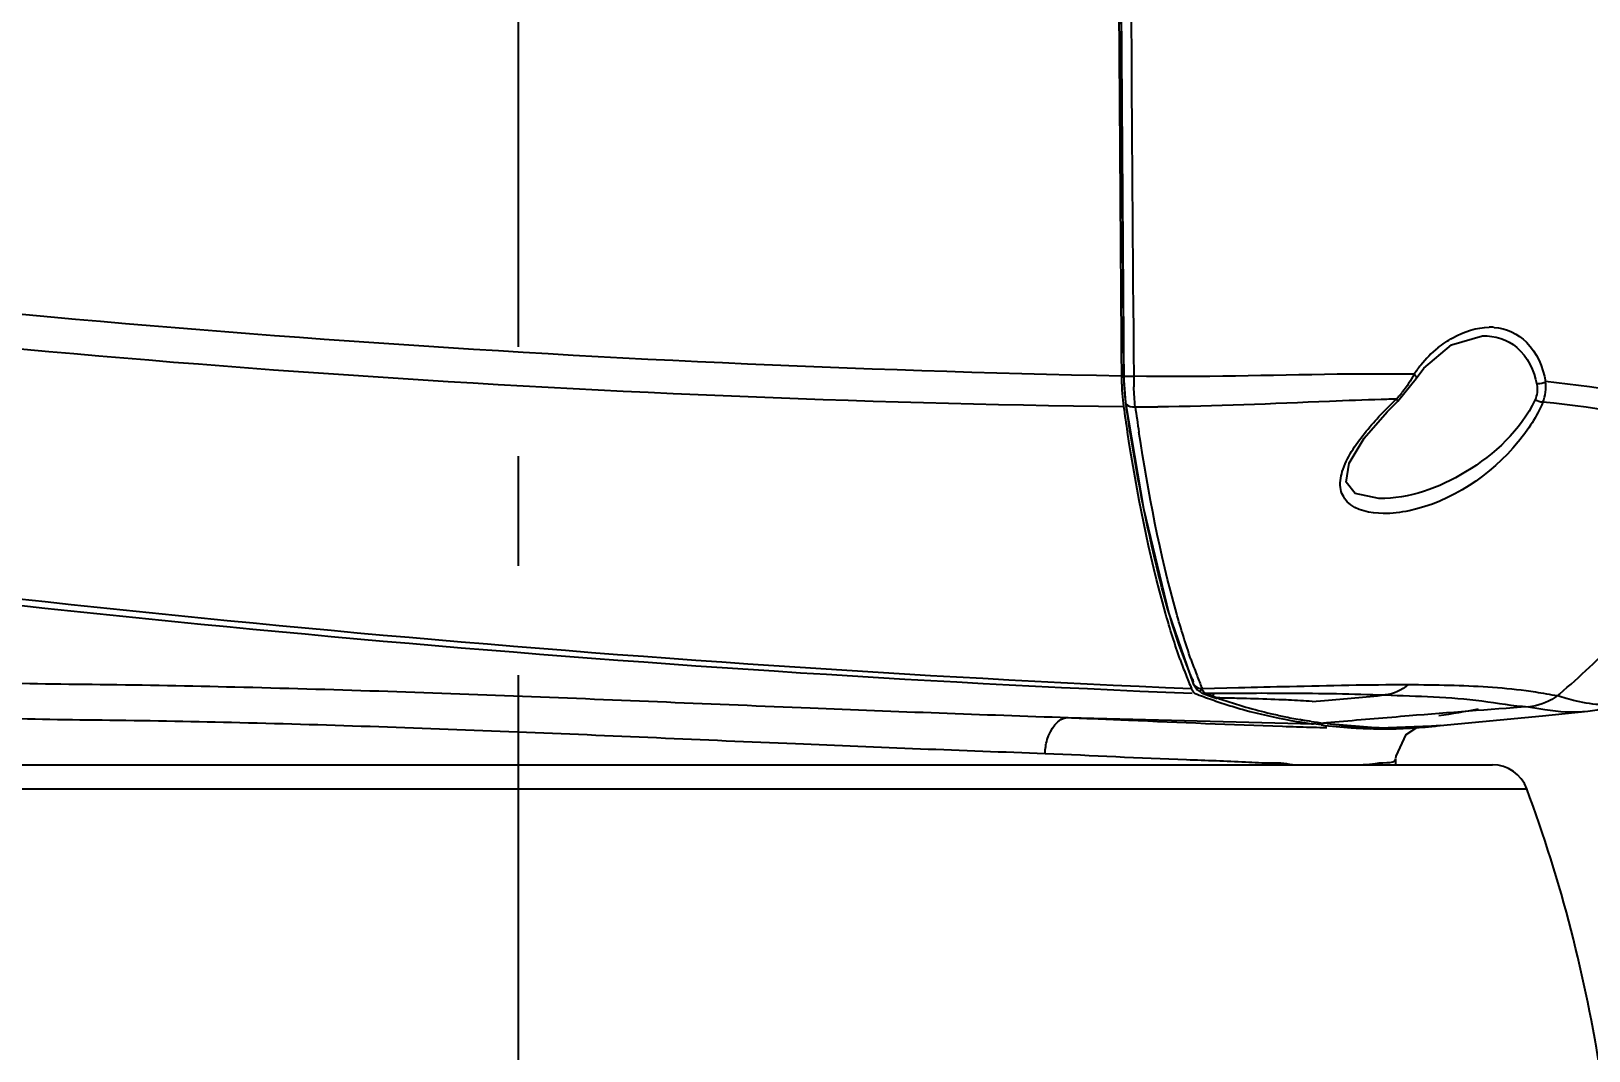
# Model space of a CAD drawing. Header units: millimetres. Extents: x 4086 to 8300, y 123 to 1549.
# Drawn here: x 7764.54 to 7785.86, y 587.2 to 601.17 of the extents above; entities that cross this region are included whole.
import ezdxf

# ---------------------------------------------------------------- set-up
doc = ezdxf.new("R2010")
doc.units = ezdxf.units.MM
doc.linetypes.add('CENTER', pattern=[0.6, 0.375, -0.075, 0.075, -0.075])
for name, color, linetype in [('中心线', 7, 'Continuous'), ('外形图', 7, 'Continuous'), ('尺寸标注', 7, 'Continuous'), ('运动范围', 7, 'Continuous')]:
    doc.layers.add(name, color=color, linetype=linetype)
doc.styles.add('思源黑', font='SourceHanSansCN-Normal.ttf')
doc.dimstyles.new('尺寸标注_1_4比例', dxfattribs={"dimtxt": 7, "dimasz": 6, "dimexe": 2, "dimexo": 1.5, "dimgap": 1, "dimtad": 1, "dimdec": 1, "dimlfac": 4, "dimdsep": 46, "dimtxsty": '思源黑', "dimcen": 0.09, "dimadec": 0, "dimazin": 0, "dimtp": 0.01, "dimtm": 0.01, "dimtfac": 1, "dimtdec": 1, "dimtofl": 0, "dimtmove": 0, "dimatfit": 3, "dimfxl": 1, "dimtolj": 1, "dimarcsym": 0})

# ---------------------------------------------------------------- blocks, each defined once
blk = doc.blocks.new('*D749')
at = {"layer": 'Defpoints', "color": 0}
for p in [(7701.103, 606.863), (7716.045, 606.863), (7783.633, 606.863), (7961.601, 575.482), (7746.537, 550.462)]:
    blk.add_point(p, dxfattribs=at)
at = {"layer": '尺寸标注', "color": 0, "lineweight": -2}
blk.add_line((7717.545, 606.863), (7718.126, 606.863), dxfattribs=at)
blk.add_arc((7783.633, 606.863), 67.507, 185.09413, 344.90587, dxfattribs=at)
at = {"layer": '尺寸标注', "color": 0}
for points in [[(7717.392, 600.913), (7715.394, 600.824), (7716.126, 606.863)], [(7849.787, 589.066), (7847.834, 589.501), (7850.114, 595.14)]]:
    blk.add_solid(points, dxfattribs=at)
at = {"layer": '尺寸标注', "color": 0, "insert": (7783.633, 544.066), "char_height": 7, "attachment_point": 5, "style": '思源黑'}
blk.add_mtext('\\A1;+\\A1;170%%d', dxfattribs=at)

msp = doc.modelspace()

# ---------------------------------------------------------------- linework, layer by layer
at = {"layer": '中心线', "linetype": 'CENTER', "ltscale": 20}
msp.add_line((7771.209, 572.8462), (7771.209, 641.1212), dxfattribs=at)
at = {"layer": '外形图'}
for p, q in [((7784.4061, 596.9971), (7784.4095, 596.9971)), ((7783.4967, 596.4082), (7783.6028, 596.5537)), ((7779.4919, 596.4454), (7779.5172, 596.0803)), ((7783.2482, 596.1015), (7783.4968, 596.4084)), ((7783.0982, 595.9531), (7783.2482, 596.1015)), ((7779.5328, 595.9982), (7779.5286, 596.0269)), ((7782.9859, 594.7665), (7782.6626, 594.8369)), ((7782.9901, 594.7665), (7782.9859, 594.7665)), ((7780.1094, 593.1924), (7780.4456, 592.2296)), ((7780.4455, 592.2297), (7780.4985, 592.1461)), ((7780.4985, 592.1461), (7780.5552, 592.1075)), ((7780.5574, 592.1067), (7780.6053, 592.0883)), ((7780.5667, 592.1655), (7780.7378, 592.1694)), ((7780.6246, 592.091), (7780.605, 592.0986)), ((7780.6053, 592.0883), (7780.7064, 592.0512)), ((7780.6413, 592.0847), (7780.6246, 592.091)), ((7780.7064, 592.0512), (7780.7325, 592.0418)), ((7780.732, 592.042), (7780.7748, 592.0285)), ((7780.7378, 592.1694), (7780.9031, 592.1733)), ((7780.9031, 592.1733), (7781.064, 592.1771)), ((7782.0748, 591.9869), (7782.2442, 592.0006)), ((7785.228, 591.7901), (7785.8498, 591.8557)), ((7785.8485, 591.8555), (7785.8498, 591.8557)), ((7778.7337, 591.7664), (7782.0902, 591.6789)), ((7781.7817, 591.7274), (7781.8854, 591.7097)), ((7781.9162, 591.7372), (7781.9064, 591.7389)), ((7782.0599, 591.7137), (7782.0148, 591.7207)), ((7782.1963, 591.665), (7782.0902, 591.6789)), ((7782.2233, 591.63), (7782.2751, 591.6287)), ((7782.2697, 591.6936), (7782.2285, 591.6902)), ((7782.2821, 591.6832), (7782.2286, 591.6902)), ((7782.4425, 591.708), (7782.2697, 591.6936)), ((7782.2751, 591.6287), (7782.2753, 591.6287)), ((7782.2796, 591.6845), (7782.9973, 591.6269)), ((7782.9973, 591.6269), (7783.8251, 591.6566)), ((7783.8251, 591.6566), (7783.7696, 591.6513)), ((7783.8251, 591.6566), (7785.228, 591.7901)), ((7783.2177, 591.1192), (7783.219, 591.1968)), ((7783.2192, 591.2035), (7783.2216, 591.2392)), ((7757.8753, 591.1181), (7784.5427, 591.1181)), ((7759.2002, 591.1192), (7783.2177, 591.1192)), ((7757.4064, 590.7917), (7785.0116, 590.7917))]:
    msp.add_line(p, q, dxfattribs=at)
for points in [[(7779.4254, 606.8696), (7779.4417, 603.8749), (7779.4653, 600.1394), (7779.4919, 596.4454)], [(7783.6028, 596.5537), (7783.9801, 596.8706), (7784.4061, 596.9971)], [(7779.5172, 596.0807), (7779.764, 594.6312), (7780.1094, 593.1924)], [(7782.6626, 594.8369), (7782.5374, 594.9927), (7782.5815, 595.2516), (7782.7867, 595.5931), (7783.0982, 595.9531)], [(7785.8485, 591.8555), (7785.9748, 591.8735), (7786.4507, 592.0269)], [(7783.2216, 591.2392), (7783.3628, 591.5332), (7783.5073, 591.6281)]]:
    msp.add_lwpolyline(points, dxfattribs=at)
for centre, radius, start, end in [((11959.878, 628.3125), 4180.5369, 180.29389, 180.4367207), ((11801.4322, 627.3003), 4022.0564, 180.2910506, 180.4395306), ((11478.4378, 625.2263), 3698.9197, 180.287718, 180.4458766), ((7783.6056, 805.083), 208.6763, 262.86169, 268.862369), ((7782.2085, 792.4252), 196.4192, 262.809462, 269.207474), ((7784.5082, 596.3258), 0.7874, 85.7969, 90.66471), ((7784.7689, 595.6263), 1.5484, 129.05683, 141.29181), ((7784.7299, 595.6572), 1.4987, 141.28455, 147.23944), ((7783.1637, 596.4739), 3.7012, 180.40337, 183.47607), ((7782.6602, 596.471), 3.1662, 180.44514, 181.44184), ((7782.5422, 596.4678), 3.0481, 181.43679, 182.70196), ((7782.1574, 596.4479), 2.6629, 182.6647, 185.19776), ((7784.5711, 596.454), 4.941, 180.14426, 180.71627), ((7784.422, 596.4516), 4.7918, 180.70951, 181.87738), ((7783.0593, 568.6925), 27.7788, 89.15355, 89.6361), ((7781.7277, 596.4099), 2.2315, 185.22772, 186.87778), ((7781.463, 596.3782), 1.9648, 186.88242, 188.18032), ((7784.8717, 535.0701), 61.0805, 91.542917, 91.737249), ((7782.2045, 597.0934), 1.406, 316.66011, 319.13979), ((7782.1444, 597.1455), 1.4856, 319.13771, 321.47723), ((7781.6721, 596.3407), 2.2032, 187.14754, 188.24368), ((7811.3827, 600.651), 32.2248, 188.25392, 188.88314), ((7812.2146, 600.6768), 32.8946, 188.13086, 188.74396), ((7779.8891, 626.3664), 30.343, 269.54987, 270.13409), ((7791.0608, 836.2234), 244.2927, 262.133267, 267.503925), ((7790.3559, 831.8239), 239.9304, 262.156831, 267.629003), ((7787.4207, 595.0978), 7.5903, 199.52819, 201.1897), ((7787.8715, 595.1726), 7.9, 199.27164, 200.86725), ((7786.1816, 594.6168), 6.2611, 201.18383, 203.07884), ((7786.8142, 594.7701), 6.7686, 200.87155, 202.37259), ((7783.1676, 599.0034), 7.414, 248.67021, 249.61836), ((7786.3015, 594.5611), 6.215, 202.38987, 202.67172), ((7783.1041, 598.8325), 7.2317, 249.61858, 250.57625), ((7783.0178, 598.3625), 6.7125, 250.49874, 251.55663), ((7779.4076, 526.3391), 65.7103, 88.573069, 88.688999), ((7779.6881, 537.6175), 54.4284, 88.43525, 88.5726), ((7779.6095, 599.0934), 9.1254, 309.64965, 309.89441), ((7786.6246, 595.8122), 3.9295, 252.34817, 254.16459), ((7783.0306, 598.6224), 7.0091, 250.57217, 252.50456), ((7783.0602, 598.4895), 6.8464, 251.55587, 252.57693), ((7782.9684, 598.4263), 6.8034, 252.50723, 254.43943), ((7783.0929, 598.5936), 6.9555, 252.57697, 253.5673), ((7783.1402, 598.7565), 7.1251, 253.57254, 256.35212), ((7782.9817, 598.4926), 6.8708, 254.48138, 259.94178), ((7783.1601, 598.835), 7.2061, 256.34598, 256.67798), ((7783.1572, 598.8224), 7.1931, 256.6772, 258.20755), ((7794.9923, 450.9339), 141.3309, 94.039746, 94.703971), ((7782.9757, 598.5538), 6.8083, 277.01866, 281.64159), ((7784.9844, 592.6232), 0.7108, 274.21415, 277.8947), ((7784.511, 675.4783), 83.8798, 268.057879, 268.189134), ((7783.1416, 598.7477), 7.1168, 258.20745, 259.11078), ((7783.1194, 598.6319), 6.9989, 259.1102, 260.01946), ((7783.8351, 653.7978), 62.1887, 268.180276, 268.514801), ((7783.2244, 599.9092), 8.3081, 260.72553, 262.1537), ((7783.0885, 598.4552), 6.8196, 260.10158, 260.94139), ((7783.0237, 598.0314), 6.3909, 261.32612, 262.85247), ((7783.0695, 598.7149), 7.1038, 262.93953, 266.28033), ((7783.2098, 598.9561), 7.3318, 262.73062, 263.98427), ((7783.1968, 598.8313), 7.2064, 263.98307, 265.72326), ((7783.0499, 598.4442), 6.8324, 266.29675, 268.51758), ((7783.1841, 598.6492), 7.0239, 265.71642, 269.31682), ((7783.0485, 598.3719), 6.76, 268.51406, 271.19131), ((7783.1808, 598.4532), 6.8278, 269.32424, 271.1278), ((7783.0531, 598.1421), 6.5302, 271.19222, 273.51355), ((7783.1894, 598.1553), 6.5298, 271.10444, 275.09803), ((7783.0606, 598.012), 6.3999, 273.51809, 275.01377), ((7783.0769, 597.8392), 6.2264, 275.00337, 276.74048), ((7784.5427, 590.6181), 0.5, 20.31325, 90), ((7766.2339, 583.8419), 20.0225, 8.69301, 20.30997)]:
    msp.add_arc(centre, radius, start, end, dxfattribs=at)
for points in [[(7783.7932, 596.8287), (7783.8579, 596.8811), (7783.9272, 596.9285), (7784, 596.969)], [(7784, 596.969), (7784.1513, 597.0533), (7784.3259, 597.1112), (7784.4991, 597.1131)], [(7779.6507, 596.0244), (7779.6411, 596.1141), (7779.6357, 596.2044), (7779.6327, 596.2946)], [(7783.4696, 596.4682), (7783.4225, 596.3813), (7783.3682, 596.2976), (7783.3066, 596.2202)], [(7785.1494, 596.3285), (7785.1636, 596.2584), (7785.1541, 596.1801), (7785.1233, 596.1156)], [(7785.2694, 596.3679), (7785.2394, 596.3465), (7785.1994, 596.3292), (7785.1633, 596.3366)], [(7785.2326, 596.085), (7785.2703, 596.1724), (7785.2831, 596.2739), (7785.2695, 596.368)], [(7779.4693, 596.2495), (7779.473, 596.1884), (7779.4784, 596.1273), (7779.486, 596.0665)], [(7782.8151, 595.6889), (7782.9418, 595.8447), (7783.0814, 595.9903), (7783.2271, 596.1284)], [(7785.2326, 596.085), (7785.1962, 596.0859), (7785.1589, 596.0972), (7785.1276, 596.1159)], [(7779.5242, 596.062), (7779.5476, 596.0247), (7779.6071, 596.0183), (7779.6507, 596.0244)], [(7783.0474, 594.5615), (7782.8744, 594.5633), (7782.6748, 594.5985), (7782.554, 594.7223)], [(7783.3998, 594.5987), (7783.2842, 594.5744), (7783.1655, 594.5602), (7783.0474, 594.5615)], [(7780.462, 592.2033), (7780.4862, 592.1752), (7780.5299, 592.1611), (7780.5667, 592.1655)], [(7780.605, 592.0986), (7780.6532, 592.0991), (7780.7014, 592.0995), (7780.7496, 592.0999)], [(7780.7769, 592.0351), (7780.7316, 592.0512), (7780.6863, 592.0676), (7780.6413, 592.0847)], [(7780.7496, 592.0999), (7780.7968, 592.1003), (7780.844, 592.1007), (7780.8912, 592.101)], [(7780.911, 592.0322), (7780.8663, 592.0332), (7780.8217, 592.0342), (7780.777, 592.0351)], [(7780.8912, 592.101), (7780.9375, 592.1013), (7780.9838, 592.1015), (7781.0301, 592.1018)], [(7781.0301, 592.1018), (7781.0758, 592.102), (7781.1214, 592.1022), (7781.167, 592.1023)], [(7782.2442, 592.0006), (7782.5209, 592.0232), (7782.7975, 592.0476), (7783.0736, 592.0761)], [(7783.3881, 592.218), (7783.3008, 592.1426), (7783.1869, 592.0888), (7783.0721, 592.0762)], [(7785.4329, 592.0678), (7785.3328, 591.9897), (7785.2078, 591.9366), (7785.082, 591.9192)], [(7782.0749, 591.9869), (7781.9667, 591.9947), (7781.8583, 592.0004), (7781.75, 592.0054)], [(7783.4021, 591.7888), (7783.0822, 591.7624), (7782.7624, 591.7349), (7782.4425, 591.708)]]:
    msp.add_open_spline(points, degree=3, dxfattribs=at)
for points, knots in [([(7784.4095, 596.9971), (7784.5733, 596.9994), (7784.9501, 596.8769), (7785.1111, 596.5174), (7785.1494, 596.3285)], [0, 0, 0, 0, 0.4594749, 1, 1, 1, 1]), ([(7784.5659, 597.1111), (7784.7282, 597.0991), (7785.0905, 596.9284), (7785.2315, 596.5638), (7785.2694, 596.368)], [0, 0, 0, 0, 0.4493112, 1, 1, 1, 1]), ([(7779.492, 596.4454), (7779.4921, 596.4452), (7779.493, 596.4448), (7779.4937, 596.4447), (7779.4942, 596.4445)], [0, 0, 0, 0, 0.3097035, 1, 1, 1, 1]), ([(7779.4942, 596.4445), (7779.4997, 596.4434), (7779.5452, 596.4413), (7779.5904, 596.4411), (7779.6301, 596.4416)], [0, 0, 0, 0, 0.1223408, 1, 1, 1, 1]), ([(7783.2357, 596.4707), (7782.9621, 596.4725), (7781.7602, 596.4667), (7780.5583, 596.4239), (7779.6301, 596.4416)], [0, 0, 0, 0, 0.2276332, 1, 1, 1, 1]), ([(7783.4696, 596.4682), (7783.4797, 596.4579), (7783.4949, 596.4429), (7783.5013, 596.4152), (7783.4959, 596.409)], [0, 0, 0, 0, 0.6363629, 1, 1, 1, 1]), ([(7787.9751, 595.7369), (7787.8644, 595.7852), (7787.0013, 596.1269), (7786.0721, 596.2859), (7785.2694, 596.368)], [0, 0, 0, 0, 0.130225, 1, 1, 1, 1]), ([(7779.5171, 596.0816), (7779.5176, 596.0782), (7779.5192, 596.0713), (7779.5223, 596.065), (7779.5242, 596.062)], [0, 0, 0, 0, 0.4916128, 1, 1, 1, 1]), ([(7783.02, 596.1225), (7782.7843, 596.1154), (7781.7646, 596.0783), (7780.7448, 596.0255), (7779.9601, 596.0235)], [0, 0, 0, 0, 0.2310459, 1, 1, 1, 1]), ([(7785.1233, 596.1156), (7784.9268, 595.7038), (7784.2592, 595.0745), (7783.4028, 594.7604), (7782.9901, 594.7665)], [0, 0, 0, 0, 0.5250845, 1, 1, 1, 1]), ([(7783.2271, 596.1284), (7783.2326, 596.1221), (7783.2345, 596.1162), (7783.2511, 596.1023), (7783.2482, 596.1014)], [0, 0, 0, 0, 0.7346474, 1, 1, 1, 1]), ([(7785.2326, 596.085), (7785.1491, 595.8894), (7784.7105, 595.2113), (7783.977, 594.7198), (7783.3998, 594.5987)], [0, 0, 0, 0, 0.265048, 1, 1, 1, 1]), ([(7787.9083, 595.5064), (7787.794, 595.5433), (7786.9277, 595.8311), (7786.0227, 596.0168), (7785.2326, 596.085)], [0, 0, 0, 0, 0.1315787, 1, 1, 1, 1]), ([(7780.4377, 592.2788), (7780.2241, 592.7829), (7779.8675, 594.0173), (7779.64, 595.2754), (7779.5328, 595.9982)], [0, 0, 0, 0, 0.4283103, 1, 1, 1, 1]), ([(7780.2671, 592.5606), (7780.1925, 592.7704), (7779.8757, 593.7896), (7779.6748, 594.8411), (7779.5444, 595.6748)], [0, 0, 0, 0, 0.2087417, 1, 1, 1, 1]), ([(7780.4142, 592.5652), (7780.341, 592.7742), (7780.0281, 593.7926), (7779.8306, 594.8428), (7779.7023, 595.6762)], [0, 0, 0, 0, 0.2079542, 1, 1, 1, 1]), ([(7782.554, 594.7223), (7782.5037, 594.7738), (7782.4333, 594.929), (7782.5142, 595.2931), (7782.6867, 595.531), (7782.8151, 595.6889)], [0, 0, 0, 0, 0.1999758, 0.434598, 1, 1, 1, 1]), ([(7785.4623, 592.0921), (7785.7429, 592.3267), (7786.7696, 593.2938), (7787.5605, 594.5225), (7787.9204, 595.5029)], [0, 0, 0, 0, 0.2593689, 1, 1, 1, 1]), ([(7763.7666, 592.2599), (7764.3367, 592.2315), (7765.5237, 592.224), (7768.0231, 592.1759), (7771.2636, 592.0661), (7775.0653, 591.9), (7777.5555, 591.8069), (7778.7337, 591.7664)], [0, 0, 0, 0, 0.1143505, 0.2376974, 0.5008157, 0.7638235, 1, 1, 1, 1]), ([(7780.4512, 592.252), (7780.4489, 592.2574), (7780.4446, 592.2705), (7780.4416, 592.284), (7780.4401, 592.2917)], [0, 0, 0, 0, 0.4294763, 1, 1, 1, 1]), ([(7780.4311, 592.1423), (7780.4294, 592.1455), (7780.4262, 592.1522), (7780.4231, 592.1589), (7780.4216, 592.1625)], [0, 0, 0, 0, 0.4833218, 1, 1, 1, 1]), ([(7780.4709, 592.0972), (7780.463, 592.1003), (7780.4471, 592.1143), (7780.4366, 592.1318), (7780.4311, 592.1423)], [0, 0, 0, 0, 0.4150319, 1, 1, 1, 1]), ([(7780.4457, 592.2297), (7780.4477, 592.2249), (7780.4525, 592.2157), (7780.4586, 592.2073), (7780.462, 592.2033)], [0, 0, 0, 0, 0.4986278, 1, 1, 1, 1]), ([(7780.5412, 592.1358), (7780.5443, 592.1376), (7780.5507, 592.1421), (7780.5567, 592.1471), (7780.5598, 592.1499)], [0, 0, 0, 0, 0.4594077, 1, 1, 1, 1]), ([(7780.5742, 592.145), (7780.5729, 592.1482), (7780.5703, 592.155), (7780.5679, 592.1619), (7780.5667, 592.1655)], [0, 0, 0, 0, 0.4815907, 1, 1, 1, 1]), ([(7780.605, 592.0986), (7780.5985, 592.102), (7780.5861, 592.1174), (7780.5784, 592.1344), (7780.5742, 592.145)], [0, 0, 0, 0, 0.3917065, 1, 1, 1, 1]), ([(7780.7141, 592.0731), (7780.717, 592.0748), (7780.723, 592.079), (7780.7286, 592.0838), (7780.7315, 592.0864)], [0, 0, 0, 0, 0.4628301, 1, 1, 1, 1]), ([(7781.064, 592.1771), (7781.2968, 592.1826), (7782.0714, 592.201), (7782.8462, 592.2193), (7783.3881, 592.218)], [0, 0, 0, 0, 0.3005434, 1, 1, 1, 1]), ([(7781.167, 592.1023), (7781.3594, 592.1029), (7781.9944, 592.1025), (7782.6294, 592.0917), (7783.0717, 592.076)], [0, 0, 0, 0, 0.3030463, 1, 1, 1, 1]), ([(7781.75, 592.0054), (7781.7063, 592.0074), (7781.5145, 592.0155), (7781.3226, 592.0215), (7781.1744, 592.0256)], [0, 0, 0, 0, 0.227632, 1, 1, 1, 1]), ([(7783.0729, 592.0762), (7783.5149, 592.0604), (7784.1735, 592.0452), (7784.8217, 591.9278), (7785.0357, 591.9137)], [0, 0, 0, 0, 0.6733733, 1, 1, 1, 1]), ([(7783.3881, 592.218), (7783.5767, 592.2175), (7784.1153, 592.2103), (7784.6547, 592.1817), (7785.0021, 592.1361)], [0, 0, 0, 0, 0.3498541, 1, 1, 1, 1]), ([(7785.0021, 592.1361), (7785.0445, 592.1305), (7785.1885, 592.1109), (7785.3306, 592.0798), (7785.4323, 592.0672)], [0, 0, 0, 0, 0.2947918, 1, 1, 1, 1]), ([(7785.5523, 592.0318), (7785.5969, 592.0191), (7785.7596, 591.9766), (7785.9274, 591.9485), (7786.0494, 591.9467)], [0, 0, 0, 0, 0.2752991, 1, 1, 1, 1]), ([(7785.037, 591.9143), (7785.1107, 591.8993), (7785.3779, 591.8522), (7785.6532, 591.8336), (7785.8485, 591.8555)], [0, 0, 0, 0, 0.2768132, 1, 1, 1, 1]), ([(7763.9757, 591.7729), (7764.5198, 591.7409), (7765.6589, 591.7363), (7768.066, 591.6881), (7771.1968, 591.5785), (7774.8713, 591.4103), (7777.2784, 591.3163), (7778.4169, 591.2755)], [0, 0, 0, 0, 0.1131551, 0.2363418, 0.499888, 0.7634797, 1, 1, 1, 1]), ([(7778.4169, 591.2755), (7778.4192, 591.339), (7778.4421, 591.53), (7778.5911, 591.7664), (7778.7293, 591.7665)], [0, 0, 0, 0, 0.3147347, 1, 1, 1, 1]), ([(7778.7265, 591.7667), (7779.0044, 591.7549), (7779.9849, 591.713), (7780.9654, 591.6706), (7781.6683, 591.6468)], [0, 0, 0, 0, 0.2833869, 1, 1, 1, 1]), ([(7782.2018, 591.691), (7782.2062, 591.6904), (7782.2152, 591.6896), (7782.2242, 591.6898), (7782.2287, 591.6902)], [0, 0, 0, 0, 0.5029925, 1, 1, 1, 1]), ([(7778.4169, 591.2755), (7779.0627, 591.2469), (7779.9764, 591.2001), (7781.0108, 591.1688), (7781.4533, 591.1416), (7781.6828, 591.1524), (7781.7892, 591.1205), (7781.8424, 591.1192)], [0, 0, 0, 0, 0.5653241, 0.8004009, 0.9047014, 0.9534025, 1, 1, 1, 1]), ([(7782.7294, 591.1192), (7782.8519, 591.1217), (7782.968, 591.1537), (7783.2183, 591.153), (7783.219, 591.1968)], [0, 0, 0, 0, 0.7362175, 1, 1, 1, 1])]:
    msp.add_open_spline(points, degree=3, knots=knots, dxfattribs=at)
at = {"layer": '运动范围'}
msp.add_arc((7783.7746, 606.8692), 180.575, 10, 349.993572, dxfattribs=at)

# ---------------------------------------------------------------- dimensions: what is measured, and where the dimension line sits
at = {"layer": '尺寸标注'}
dim = msp.add_angular_dim_2l(base=(7746.5371, 550.4618), line1=((7701.103, 606.8629), (7716.0449, 606.8629)), line2=((7961.6009, 575.4823), (7783.6327, 606.8629)), text='\\A1;+<>', dimstyle='尺寸标注_1_4比例', dxfattribs=at)
dim.commit()
dim.dimension.update_dxf_attribs({"geometry": '*D749', "text_midpoint": (7783.6327, 539.3561), "dimtype": 162})

doc.saveas('drawing.dxf')
